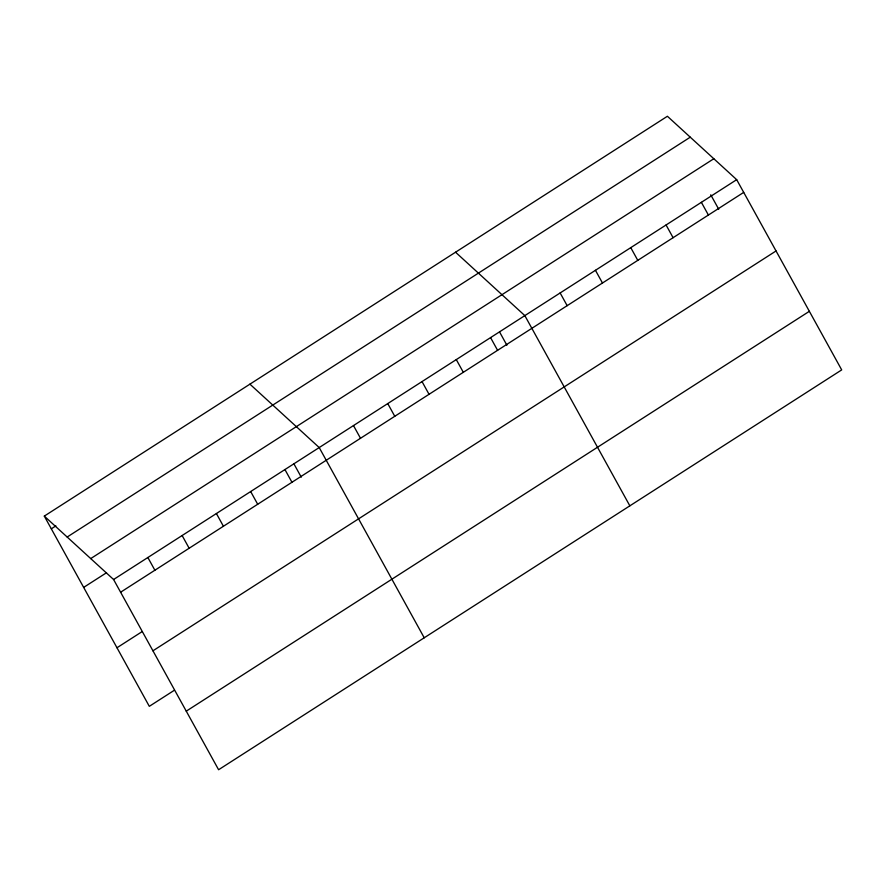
<?xml version="1.0" encoding="UTF-8"?>
<svg xmlns="http://www.w3.org/2000/svg" width="886" height="886" viewBox="0 0 886 886"><rect width="100%" height="100%" fill="white"/><g stroke="black" fill="none" stroke-linecap="round" stroke-linejoin="round"><path stroke-width="1.33" d="M44.3 516.106L667.402 116.265L736.687 179.67L841.7 369.894L218.598 769.735L113.585 579.51L44.3 516.106L149.313 706.33L174.442 690.205M51.322 528.82L55.884 525.885M67.17 537.027L690.26 137.186M90.726 558.59L713.828 158.738M83.661 587.396L106.508 572.744M113.585 579.51L736.687 179.67M120.607 592.225L743.708 192.384M116.974 647.755L142.103 631.629M152.946 650.8L776.047 250.959M186.259 711.159L809.361 311.318M455.548 252.211L524.833 315.615L629.846 505.84M249.918 384.159L319.215 447.563L424.228 637.787M710.749 194.798L718.745 209.284M701.38 202.329L708.401 215.043M666.073 224.978L673.094 237.692M630.766 247.637L637.776 260.351M595.447 270.296L602.469 283.011M560.14 292.956L567.162 305.67M499.571 331.951L506.892 345.23M490.567 337.599L497.589 350.324M456.29 359.594L463.312 372.308M422.024 381.589L429.045 394.303M387.758 403.584L394.768 416.298M353.481 425.568L360.502 438.282M293.942 463.899L301.273 477.177M284.938 469.558L291.959 482.272M250.672 491.542L257.693 504.256M216.405 513.537L223.416 526.251M182.128 535.532L189.15 548.246M147.862 557.515L154.884 570.23"/></g></svg>
